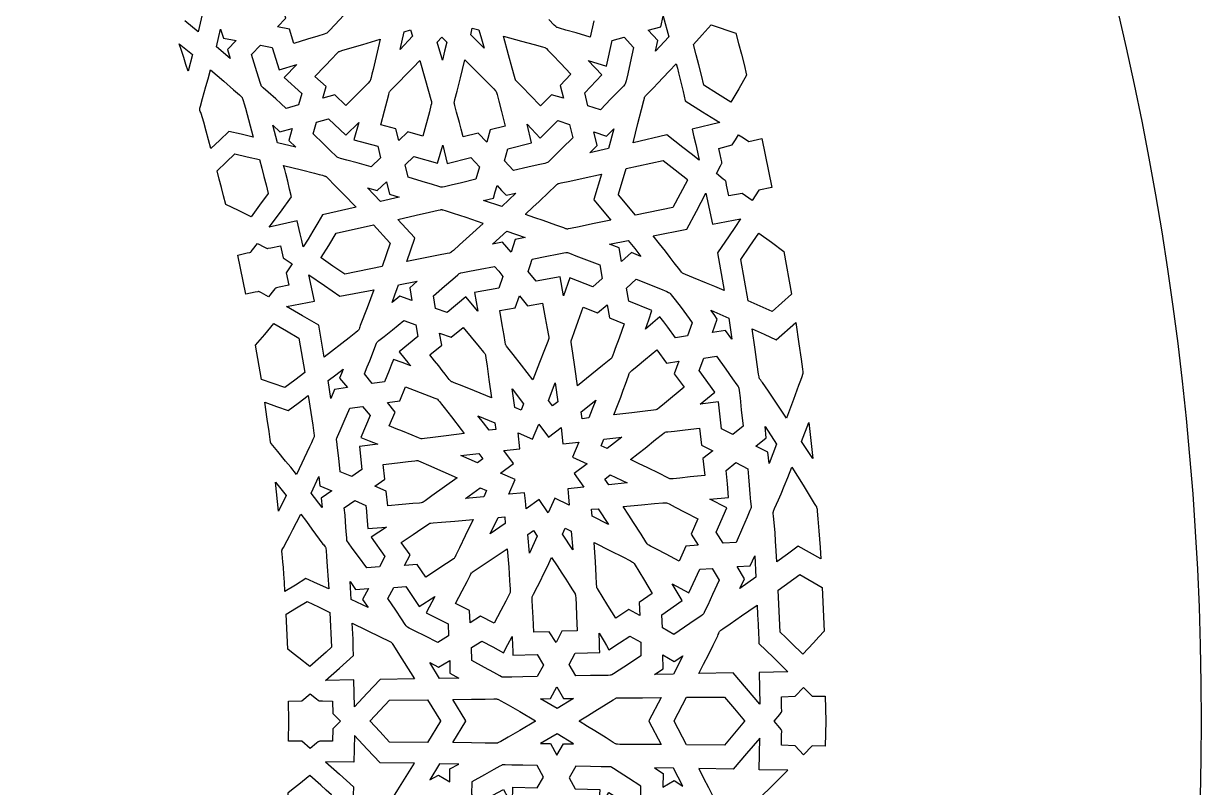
# Model space of a CAD drawing. Extents: x 2600 to 3740, y -1616 to -476.
# Drawn here: x 3520.3 to 3739.8, y -1058.3 to -916 of the extents above; entities that cross this region are included whole.
import ezdxf

# ---------------------------------------------------------------- set-up
doc = ezdxf.new("R2010")
doc.units = 0
doc.layers.add('LAYER_1', color=18, linetype='CONTINUOUS')
doc.layers.add('LAYER_2', color=174, linetype='CONTINUOUS')

msp = doc.modelspace()

# ---------------------------------------------------------------- linework, layer by layer
at = {"layer": 'LAYER_1'}
for points in [[(3569.87, -917.12), (3567.63, -916.68), (3569.18, -915.01), (3568.28, -912.39), (3570.83, -911.52), (3572.69, -910.89), (3573.87, -910.49), (3574.21, -910.38), (3574.37, -910.34), (3574.45, -910.35), (3574.59, -910.36), (3575.02, -910.44), (3576.56, -910.74), (3582.32, -911.91), (3578.35, -916.24), (3577.28, -917.38), (3576.97, -917.7), (3576.87, -917.79), (3576.81, -917.84), (3576.65, -917.91), (3576.32, -918.02), (3575.13, -918.39), (3573.25, -918.97), (3570.68, -919.77)], [(3638.49, -919.22), (3636.7, -917.3), (3639.05, -916.65), (3639.47, -914.66), (3640.52, -918.49), (3638.06, -921.2)], [(3556.27, -920.37), (3557.03, -917.1), (3557.6, -918.75), (3559.96, -919.17), (3558.3, -920.9), (3558.81, -922.57)], [(3591.24, -917.57), (3592.43, -917.21), (3592.8, -918.41), (3590.48, -920.9)], [(3603.65, -918.16), (3603.92, -916.91), (3605.15, -917.22), (3605.66, -918.92), (3605.91, -919.76), (3606.15, -920.61), (3604.91, -919.38)], [(3647.07, -927.55), (3646.61, -925.65), (3646.13, -923.75), (3645.64, -921.85), (3645.13, -919.96), (3646.77, -918.14), (3648.41, -916.31), (3653.02, -917.82), (3653.54, -919.77), (3654.05, -921.73), (3654.55, -923.69), (3655.03, -925.66), (3653.56, -928.18), (3652.07, -930.7), (3649.58, -929.12)], [(3578.32, -929.33), (3576.09, -929.97), (3576.69, -927.78), (3574.6, -925.88), (3576.45, -923.96), (3577.79, -922.55), (3578.64, -921.66), (3578.88, -921.41), (3579.01, -921.3), (3579.08, -921.27), (3579.21, -921.22), (3579.63, -921.08), (3581.13, -920.63), (3583.51, -919.92), (3586.76, -918.94), (3585.99, -922.21), (3585.43, -924.6), (3585.22, -925.47), (3585.06, -926.11), (3584.95, -926.53), (3584.9, -926.66), (3584.87, -926.73), (3584.77, -926.86), (3584.53, -927.12), (3583.65, -928), (3580.35, -931.28)], [(3597.39, -919.52), (3598.24, -918.61), (3599.16, -919.48), (3598.77, -921.17), (3598.37, -922.85), (3598.13, -922.01), (3597.89, -921.18)], [(3609.76, -918.42), (3613.06, -919.31), (3615.47, -919.97), (3617, -920.39), (3617.42, -920.53), (3617.55, -920.57), (3617.62, -920.61), (3617.76, -920.72), (3618.02, -920.98), (3618.92, -921.92), (3620.34, -923.43), (3622.29, -925.47), (3620.27, -927.6), (3620.92, -929.97), (3618.66, -929.29), (3616.63, -931.39), (3614.69, -929.37), (3613.26, -927.9), (3612.35, -926.98), (3612.1, -926.71), (3611.99, -926.58), (3611.96, -926.5), (3611.91, -926.37), (3611.78, -925.92), (3611.35, -924.34), (3610.68, -921.84)], [(3625.46, -931.35), (3624.88, -928.96), (3628.07, -925.6), (3625.54, -922.93), (3628.93, -923.95), (3630, -919.21), (3632.2, -918.6), (3633.96, -920.48), (3633.33, -923.33), (3632.88, -925.41), (3632.58, -926.73), (3632.49, -927.1), (3632.43, -927.27), (3632.32, -927.41), (3632.08, -927.68), (3631.17, -928.62), (3629.74, -930.09), (3627.78, -932.09)], [(3549.31, -919.8), (3551.81, -921.82), (3550.98, -924.92), (3550.58, -923.64), (3550.17, -922.35), (3549.75, -921.07)], [(3562.81, -921.79), (3564.46, -920.09), (3566.67, -920.52), (3567.94, -924.67), (3571.25, -923.66), (3568.87, -926.11), (3572.17, -929.06), (3571.57, -931.2), (3569.26, -931.86), (3568.24, -930.91), (3567.33, -930.09), (3565.9, -928.81), (3564.99, -928.01), (3564.73, -927.78), (3564.62, -927.66), (3564.56, -927.51), (3564.45, -927.19), (3564.1, -926.06), (3563.56, -924.25)], [(3591.9, -936.24), (3590.26, -937.85), (3589.65, -935.64), (3586.86, -934.91), (3587.55, -932.33), (3588.04, -930.44), (3588.35, -929.25), (3588.45, -928.91), (3588.51, -928.76), (3588.55, -928.69), (3588.64, -928.59), (3588.95, -928.27), (3590.06, -927.15), (3591.81, -925.37), (3592.92, -924.24), (3594.18, -922.93), (3595.09, -926.22), (3595.77, -928.63), (3596.19, -930.16), (3596.3, -930.59), (3596.33, -930.72), (3596.34, -930.8), (3596.31, -930.97), (3596.23, -931.31), (3595.92, -932.51), (3594.7, -937.01)], [(3605.01, -936.43), (3602.2, -937.13), (3601.85, -935.71), (3601.54, -934.48), (3601.01, -932.54), (3600.67, -931.32), (3600.58, -930.98), (3600.54, -930.81), (3600.55, -930.73), (3600.58, -930.6), (3600.68, -930.16), (3601.08, -928.61), (3601.71, -926.17), (3602.11, -924.61), (3602.56, -922.82), (3605, -925.28), (3606.8, -927.08), (3607.92, -928.22), (3608.23, -928.55), (3608.32, -928.65), (3608.37, -928.72), (3608.43, -928.88), (3608.54, -929.23), (3608.69, -929.76), (3608.89, -930.47), (3609.39, -932.45), (3610.06, -935.16), (3607.25, -935.86), (3606.61, -938.14)], [(3640.14, -936.8), (3633.88, -938.25), (3634.79, -934.67), (3635.45, -932.04), (3635.86, -930.39), (3635.99, -929.92), (3636.03, -929.78), (3636.07, -929.7), (3636.12, -929.63), (3636.21, -929.53), (3636.52, -929.19), (3637.67, -928), (3638.49, -927.15), (3639.47, -926.12), (3640.61, -924.91), (3641.9, -923.52), (3642.13, -924.38), (3642.35, -925.25), (3642.78, -926.98), (3643.19, -928.72), (3643.6, -930.46), (3646.82, -932.47), (3650.04, -934.5), (3644.86, -935.71), (3645.2, -937.14), (3645.54, -938.58), (3645.87, -940.02), (3646.18, -941.47), (3644.68, -940.28), (3643.17, -939.11)], [(3558.57, -936.17), (3556.91, -937.75), (3555.24, -939.32), (3554.35, -936.06), (3553.89, -934.43), (3553.65, -933.62), (3553.41, -932.81), (3553.33, -932.61), (3553.25, -932.41), (3553.19, -932.21), (3553.17, -932.11), (3553.16, -932), (3553.17, -931.93), (3553.19, -931.8), (3553.29, -931.4), (3553.68, -929.98), (3554.31, -927.74), (3554.7, -926.31), (3555.14, -924.67), (3557.62, -926.8), (3559.44, -928.36), (3560.58, -929.35), (3560.89, -929.64), (3560.98, -929.73), (3561.03, -929.79), (3561.06, -929.86), (3561.11, -929.98), (3561.24, -930.38), (3561.42, -930.99), (3561.65, -931.81), (3563.13, -937.18), (3560.85, -936.67)], [(3574.28, -936.61), (3574.92, -934.38), (3577.12, -933.77), (3580.34, -936.86), (3582.78, -934.47), (3581.88, -937.72), (3586.3, -938.88), (3586.83, -941.06), (3585.09, -942.71), (3582.48, -942), (3580.57, -941.49), (3579.37, -941.17), (3579.03, -941.07), (3578.87, -941.01), (3578.74, -940.91), (3578.49, -940.67), (3577.6, -939.81), (3576.2, -938.46)], [(3609.91, -941.62), (3610.54, -939.36), (3614.98, -938.29), (3614.14, -934.78), (3616.55, -937.41), (3619.83, -934.12), (3622.04, -934.83), (3622.63, -937.3), (3620.67, -939.26), (3619.24, -940.7), (3618.33, -941.6), (3618.07, -941.85), (3617.93, -941.95), (3617.77, -942.01), (3617.43, -942.1), (3616.19, -942.38), (3614.24, -942.82), (3611.57, -943.43)], [(3567.62, -938.23), (3566.74, -934.99), (3568.04, -936.22), (3570.39, -935.57), (3569.74, -937.81), (3571.05, -939.05)], [(3627.18, -938.77), (3626.58, -936.24), (3628.93, -937.02), (3630.27, -935.66), (3629.31, -939.31), (3625.84, -940.12)], [(3659.73, -946.58), (3657.31, -947.07), (3656.09, -948.97), (3654.22, -947.69), (3651.7, -948.11), (3651.3, -946.14), (3651.2, -945.61), (3651.16, -945.46), (3651.14, -945.4), (3651.01, -945.28), (3650.67, -945.01), (3649.42, -944), (3650.17, -942.57), (3650.37, -942.19), (3650.42, -942.08), (3650.44, -942.02), (3650.43, -941.95), (3650.41, -941.8), (3650.3, -941.27), (3650.12, -940.44), (3649.88, -939.3), (3652.35, -938.66), (3652.94, -937.7), (3653.52, -936.74), (3654.48, -937.35), (3655.42, -937.98), (3657.84, -937.44)], [(3591.96, -944.66), (3591.4, -942.35), (3593.06, -940.78), (3597.44, -942.05), (3598.41, -938.71), (3599.22, -942.1), (3603.67, -941.02), (3605.25, -942.72), (3604.58, -945.05), (3601.91, -945.68), (3599.97, -946.14), (3598.74, -946.43), (3598.39, -946.51), (3598.22, -946.53), (3598.05, -946.49), (3597.71, -946.4), (3596.49, -946.03), (3594.58, -945.44)], [(3557.98, -949.72), (3557.59, -948.14), (3557.2, -946.58), (3556.79, -945.01), (3556.37, -943.45), (3558.04, -941.89), (3559.71, -940.33), (3562, -940.86), (3564.28, -941.39), (3564.7, -942.96), (3565.11, -944.53), (3565.51, -946.11), (3565.89, -947.69), (3564.3, -949.87), (3562.7, -952.05), (3560.34, -950.88)], [(3571.29, -952.78), (3566.11, -953.98), (3568.18, -951.17), (3570.23, -948.34), (3569.88, -946.87), (3569.53, -945.4), (3569.17, -943.94), (3568.98, -943.21), (3568.78, -942.48), (3572.09, -943.29), (3574.51, -943.91), (3575.38, -944.13), (3576.03, -944.31), (3576.46, -944.44), (3576.58, -944.48), (3576.66, -944.51), (3576.72, -944.56), (3576.82, -944.65), (3577.13, -944.95), (3578.22, -946.06), (3579.93, -947.82), (3582.27, -950.23), (3576.01, -951.68), (3575.12, -953.18), (3574.23, -954.68), (3573.32, -956.17), (3572.41, -957.65), (3572.14, -956.43), (3571.87, -955.21)], [(3643.97, -945.16), (3644.02, -945.19), (3642.67, -947.75), (3641.31, -950.31), (3634.35, -951.72), (3631.18, -947.92), (3631.19, -947.87), (3631.16, -947.84), (3632.56, -943.06), (3639.49, -941.52), (3641.75, -943.31), (3644, -945.11)], [(3584.4, -946.65), (3586.19, -947.16), (3587.96, -945.52), (3588.52, -947.84), (3590.31, -948.36), (3586.84, -949.17)], [(3626.61, -948.85), (3626.59, -948.9), (3629.76, -952.65), (3626.34, -953.36), (3623.83, -953.88), (3622.25, -954.21), (3621.8, -954.29), (3621.66, -954.31), (3621.58, -954.31), (3621.5, -954.3), (3621.37, -954.26), (3620.95, -954.12), (3619.46, -953.58), (3617.1, -952.73), (3615.59, -952.2), (3613.86, -951.6), (3613.92, -951.55), (3613.84, -951.52), (3615.19, -950.27), (3616.36, -949.16), (3618.18, -947.43), (3619.34, -946.33), (3619.67, -946.03), (3619.77, -945.94), (3619.84, -945.89), (3619.91, -945.86), (3620.05, -945.82), (3620.49, -945.71), (3622.07, -945.37), (3624.57, -944.83), (3627.98, -944.08), (3626.58, -948.81)], [(3606.01, -948.97), (3607.85, -948.56), (3608.2, -947.38), (3608.54, -946.19), (3609.38, -947.11), (3610.22, -948.03), (3612.05, -947.62), (3609.4, -950.09)], [(3637.59, -955.57), (3643.9, -954.35), (3645.68, -951), (3647.46, -947.64), (3648.66, -953.43), (3653.87, -952.42), (3652.83, -954.01), (3651.77, -955.59), (3649.62, -958.73), (3650.85, -965.78), (3649.1, -965.04), (3647.57, -964.4), (3645.16, -963.41), (3643.64, -962.78), (3643.22, -962.6), (3643.09, -962.54), (3643.02, -962.5), (3642.96, -962.44), (3642.87, -962.32), (3642.57, -961.94), (3641.55, -960.58), (3640.8, -959.6), (3639.9, -958.44), (3638.83, -957.09)], [(3605.85, -953.26), (3605.92, -953.29), (3603.41, -955.58), (3601.57, -957.25), (3600.4, -958.3), (3600.06, -958.59), (3599.95, -958.67), (3599.89, -958.71), (3599.81, -958.74), (3599.68, -958.78), (3599.23, -958.88), (3597.65, -959.2), (3595.14, -959.69), (3591.71, -960.37), (3593.19, -955.99), (3593.16, -955.96), (3593.17, -955.91), (3590.08, -952.51), (3593.49, -951.74), (3595.98, -951.17), (3597.56, -950.81), (3598.01, -950.72), (3598.14, -950.7), (3598.23, -950.7), (3598.3, -950.71), (3598.43, -950.74), (3598.86, -950.87), (3600.35, -951.35), (3602.7, -952.13), (3605.91, -953.21)], [(3588.57, -956.93), (3588.6, -956.97), (3587.12, -961.3), (3580.16, -962.71), (3577.96, -961.2), (3575.76, -959.7), (3575.79, -959.65), (3575.75, -959.62), (3577.17, -957.35), (3578.58, -955.06), (3585.5, -953.52), (3588.59, -956.89)], [(3609.54, -956.75), (3607.7, -957.13), (3610.36, -954.72), (3613.76, -955.9), (3611.92, -956.27), (3611.17, -958.63)], [(3631.28, -957.81), (3629.48, -957.13), (3632.99, -956.45), (3633.58, -957.18), (3634.18, -957.92), (3635.35, -959.4), (3633.57, -958.7), (3631.73, -960.37)], [(3655.3, -967.7), (3653.96, -959.99), (3655.63, -957.53), (3657.29, -955.07), (3659.64, -956.77), (3661.99, -958.48), (3663.38, -966.45), (3661.6, -968.08), (3659.8, -969.7), (3657.55, -968.69)], [(3570.35, -960.81), (3569.27, -962.5), (3569.73, -964.75), (3567.93, -965.16), (3567.44, -965.27), (3567.31, -965.31), (3567.25, -965.33), (3567.14, -965.46), (3566.89, -965.77), (3565.97, -966.94), (3564.66, -966.22), (3564.31, -966.03), (3564.16, -965.96), (3564.1, -965.96), (3563.96, -965.99), (3563.49, -966.08), (3561.74, -966.45), (3560.22, -959.15), (3561.98, -958.77), (3562.45, -958.66), (3562.58, -958.63), (3562.64, -958.61), (3562.75, -958.48), (3562.99, -958.17), (3563.88, -956.98), (3565.21, -957.67), (3565.56, -957.86), (3565.71, -957.92), (3565.78, -957.92), (3565.92, -957.9), (3566.4, -957.8), (3568.22, -957.44), (3568.69, -959.7)], [(3620.3, -963.22), (3615.8, -964.05), (3614.33, -962.24), (3614.72, -961.08), (3615.1, -959.91), (3617.79, -959.38), (3619.75, -958.99), (3620.99, -958.75), (3621.34, -958.69), (3621.51, -958.67), (3621.68, -958.71), (3622.02, -958.83), (3623.22, -959.28), (3627.7, -961.01), (3628.13, -963.52), (3626.39, -965.06), (3622.08, -963.39), (3620.92, -966.78)], [(3575.31, -972.24), (3572.31, -970.48), (3570.8, -969.62), (3569.28, -968.76), (3574.5, -967.75), (3573.49, -962.86), (3576.38, -964.84), (3579.26, -966.83), (3585.57, -965.62), (3584.96, -967.3), (3584.33, -968.97), (3583.04, -972.3), (3582.97, -972.51), (3582.91, -972.73), (3582.83, -972.94), (3582.78, -973.04), (3582.72, -973.13), (3582.67, -973.19), (3582.57, -973.28), (3582.23, -973.57), (3581, -974.55), (3576.35, -978.19)], [(3602.73, -966.92), (3599.23, -969.87), (3597.09, -969.1), (3596.68, -966.76), (3598.76, -964.98), (3600.27, -963.67), (3601.23, -962.84), (3601.5, -962.61), (3601.64, -962.51), (3601.81, -962.46), (3602.15, -962.39), (3603.4, -962.15), (3605.36, -961.78), (3608.05, -961.27), (3608.84, -962.19), (3609.63, -963.13), (3608.85, -965.32), (3604.35, -966.15), (3604.95, -969.58)], [(3590.41, -966.82), (3588.97, -968.02), (3589.58, -966.38), (3589.88, -965.55), (3590.17, -964.73), (3593.68, -964.05), (3592.27, -965.26), (3592.68, -967.61)], [(3638.88, -970.64), (3637.56, -971.8), (3636.22, -972.96), (3636.53, -972.1), (3636.82, -971.23), (3637.4, -969.5), (3633.07, -967.72), (3632.65, -965.31), (3634.47, -963.68), (3638.97, -965.48), (3640.16, -965.97), (3640.5, -966.12), (3640.65, -966.2), (3640.76, -966.31), (3640.97, -966.56), (3641.69, -967.48), (3642.81, -968.95), (3644.32, -970.96), (3644.9, -971.77), (3644.04, -974.2), (3641.78, -974.55), (3640.35, -972.58), (3639.62, -971.61)], [(3609.05, -969.48), (3611.9, -968.99), (3612.69, -966.76), (3614.18, -968.59), (3617.03, -968.09), (3617.52, -970.84), (3617.88, -972.85), (3618.11, -974.12), (3618.16, -974.48), (3618.18, -974.65), (3618.16, -974.73), (3618.12, -974.86), (3617.97, -975.29), (3617.39, -976.79), (3616.47, -979.17), (3615.2, -982.41), (3613.1, -979.69), (3611.54, -977.71), (3610.56, -976.46), (3610.3, -976.1), (3610.22, -975.99), (3610.18, -975.92), (3610.13, -975.76), (3610.06, -975.41), (3609.85, -974.16), (3609.52, -972.18)], [(3624.55, -968.87), (3627.28, -969.95), (3629.04, -968.41), (3629.47, -970.84), (3632.2, -971.95), (3631.28, -974.63), (3630.57, -976.58), (3630.31, -977.28), (3630.11, -977.8), (3629.97, -978.14), (3629.89, -978.3), (3629.83, -978.36), (3629.73, -978.46), (3629.4, -978.75), (3628.17, -979.76), (3626.22, -981.35), (3623.54, -983.51), (3623.04, -980), (3622.65, -977.44), (3622.42, -975.82), (3622.36, -975.36), (3622.35, -975.22), (3622.35, -975.14), (3622.4, -974.97), (3622.51, -974.62), (3622.95, -973.41), (3623.63, -971.49)], [(3651.08, -973.2), (3648.68, -973.56), (3649.55, -971.07), (3648.96, -970.26), (3648.35, -969.44), (3650.03, -970.18), (3651.71, -970.92), (3652.27, -974.85)], [(3564.66, -982.35), (3563.55, -975.97), (3565.25, -973.94), (3566.95, -971.91), (3569.28, -973.25), (3571.61, -974.61), (3572.72, -981.01), (3570.86, -982.43), (3568.99, -983.83), (3566.83, -983.08)], [(3583.82, -981.3), (3584.36, -980), (3584.82, -978.86), (3585.52, -977.05), (3585.94, -975.9), (3586.07, -975.58), (3586.14, -975.43), (3586.26, -975.31), (3586.53, -975.09), (3587.51, -974.3), (3589.06, -973.06), (3591.17, -971.35), (3593.41, -972.15), (3593.8, -974.35), (3590.28, -977.2), (3591.38, -978.5), (3591.92, -979.15), (3592.46, -979.8), (3590.85, -979.2), (3589.24, -978.61), (3588.83, -979.65), (3588.41, -980.69), (3587.55, -982.75), (3585.29, -983.09)], [(3656.08, -972.9), (3658.32, -973.92), (3660.55, -974.95), (3664.18, -971.73), (3664.75, -975.68), (3665.18, -978.56), (3665.44, -980.39), (3665.5, -980.9), (3665.52, -981.06), (3665.52, -981.15), (3665.5, -981.24), (3665.46, -981.38), (3665.31, -981.85), (3665.06, -982.55), (3664.72, -983.48), (3663.76, -986.05), (3662.44, -989.55), (3661.34, -987.88), (3660.23, -986.2), (3659.11, -984.54), (3658.54, -983.71), (3657.97, -982.89), (3657.82, -982.69), (3657.65, -982.49), (3657.51, -982.28), (3657.44, -982.18), (3657.39, -982.06), (3657.37, -981.98), (3657.34, -981.82), (3657.25, -981.33), (3657, -979.55), (3656.62, -976.74)], [(3596, -977.75), (3598.22, -975.94), (3597.83, -973.68), (3600.01, -974.48), (3602.23, -972.65), (3605.23, -976.25), (3606.02, -977.22), (3606.24, -977.5), (3606.33, -977.64), (3606.36, -977.72), (3606.38, -977.85), (3606.46, -978.29), (3606.67, -979.86), (3607.01, -982.34), (3607.48, -985.72), (3604.34, -984.45), (3602.03, -983.54), (3600.57, -982.97), (3600.16, -982.8), (3600.04, -982.74), (3599.97, -982.7), (3599.86, -982.58), (3599.64, -982.31), (3598.89, -981.33), (3598.34, -980.64), (3597.68, -979.81), (3596.9, -978.84)], [(3638.29, -976.8), (3640.1, -979.28), (3642.4, -978.95), (3641.56, -981.27), (3643.37, -983.78), (3639.72, -986.82), (3638.74, -987.62), (3638.45, -987.84), (3638.31, -987.93), (3638.23, -987.95), (3638.1, -987.98), (3637.66, -988.04), (3636.1, -988.23), (3633.64, -988.52), (3630.27, -988.92), (3630.97, -987.17), (3631.57, -985.63), (3632.06, -984.3), (3632.47, -983.19), (3633.02, -981.65), (3633.18, -981.21), (3633.23, -981.08), (3633.27, -981.01), (3633.39, -980.89), (3633.66, -980.66), (3634.64, -979.84), (3636.19, -978.57)], [(3650.34, -991.52), (3649.79, -986.51), (3646.36, -986.93), (3647.73, -985.81), (3649.1, -984.67), (3646.22, -980.66), (3647.05, -978.35), (3649.42, -978.02), (3651.16, -980.43), (3652.43, -982.19), (3653.23, -983.31), (3653.44, -983.63), (3653.54, -983.79), (3653.58, -983.97), (3653.64, -984.37), (3653.8, -985.76), (3654.04, -987.98), (3654.37, -991), (3652.45, -992.56)], [(3577.08, -982.54), (3578.48, -981.47), (3579.87, -980.39), (3579.53, -981.23), (3579.18, -982.06), (3580.66, -983.84), (3578.26, -984.21), (3577.55, -985.86)], [(3618.11, -986.22), (3619.37, -982.97), (3619.86, -986.47), (3618.88, -987.25)], [(3588.44, -990.99), (3589.53, -988.4), (3588.11, -986.65), (3590.41, -986.32), (3591.49, -983.71), (3595.82, -985.37), (3596.97, -985.82), (3597.29, -985.95), (3597.44, -986.03), (3597.58, -986.17), (3597.83, -986.46), (3598.21, -986.92), (3598.7, -987.54), (3600.05, -989.28), (3601.87, -991.66), (3602.4, -992.38), (3599.04, -992.8), (3596.58, -993.12), (3595.02, -993.32), (3594.58, -993.36), (3594.45, -993.37), (3594.37, -993.37), (3594.21, -993.32), (3593.88, -993.2), (3592.74, -992.72), (3590.92, -991.98), (3589.77, -991.51)], [(3611.84, -987.53), (3611.35, -984.09), (3613.46, -986.84), (3613, -988.02)], [(3565.29, -986.58), (3567.45, -987.34), (3569.6, -988.11), (3571.49, -986.72), (3573.37, -985.32), (3573.84, -988.51), (3574.19, -990.84), (3574.4, -992.31), (3574.45, -992.73), (3574.46, -992.85), (3574.46, -992.93), (3574.44, -993), (3574.39, -993.12), (3574.23, -993.52), (3573.96, -994.11), (3573.59, -994.89), (3571.15, -1000.01), (3570.09, -998.68), (3569.15, -997.53), (3567.67, -995.74), (3566.74, -994.6), (3566.48, -994.28), (3566.41, -994.18), (3566.37, -994.11), (3566.35, -994.04), (3566.32, -993.92), (3566.25, -993.51), (3566.05, -992.05), (3565.73, -989.74)], [(3579.32, -999.51), (3579.03, -996.96), (3578.8, -995.09), (3578.66, -993.91), (3578.63, -993.58), (3578.62, -993.41), (3578.67, -993.26), (3578.8, -992.94), (3579.29, -991.84), (3580.06, -990.09), (3581.1, -987.69), (3583.48, -987.36), (3584.88, -989.07), (3583.14, -993.11), (3584.73, -993.73), (3586.31, -994.37), (3582.88, -994.79), (3583.36, -999.11), (3581.51, -1000.4)], [(3624.23, -988.36), (3626.91, -986.21), (3626.28, -987.86), (3625.95, -988.68), (3625.62, -989.5), (3624.38, -989.65)], [(3604.98, -989.08), (3608.15, -990.4), (3608.29, -991.65), (3607.05, -991.8), (3606.02, -990.43)], [(3616.37, -1004.7), (3613.93, -1006.44), (3613.81, -1004.94), (3613.67, -1003.44), (3610.72, -1003.72), (3611.91, -1000.99), (3609.2, -999.77), (3611.58, -998), (3609.83, -995.59), (3612.77, -995.25), (3612.44, -992.25), (3615.15, -993.45), (3616.34, -990.66), (3618.1, -993.1), (3620.48, -991.28), (3620.81, -994.33), (3623.76, -993.99), (3622.58, -996.81), (3625.3, -998.07), (3622.92, -999.87), (3624.69, -1002.38), (3621.74, -1002.67), (3621.87, -1004.19), (3621.99, -1005.72), (3619.32, -1004.43), (3618.05, -1007.19)], [(3633.37, -997.23), (3634.83, -996.1), (3636.1, -995.1), (3638.07, -993.53), (3639.33, -992.54), (3639.68, -992.27), (3639.8, -992.19), (3639.87, -992.15), (3640.03, -992.11), (3640.38, -992.07), (3641.62, -991.93), (3643.58, -991.72), (3646.25, -991.42), (3646.6, -994.56), (3648.73, -995.61), (3646.88, -997.08), (3647.22, -1000.23), (3644.54, -1000.49), (3642.58, -1000.69), (3641.34, -1000.81), (3641, -1000.84), (3640.83, -1000.84), (3640.75, -1000.81), (3640.62, -1000.76), (3640.21, -1000.57), (3638.77, -999.86), (3636.5, -998.74), (3635.04, -998.03)], [(3658.99, -995.9), (3656.75, -994.77), (3658.69, -993.19), (3658.46, -991.1), (3660.62, -994.36), (3659.22, -998)], [(3665.27, -993.87), (3666.6, -990.34), (3667.34, -997.05)], [(3627.92, -994.66), (3628.41, -993.46), (3631.8, -993.07), (3629.06, -995.2)], [(3601.78, -996.51), (3605.17, -996.12), (3605.91, -997.12), (3604.91, -997.86)], [(3587.89, -1003.12), (3585.77, -1002.23), (3587.64, -1000.92), (3587.34, -998.16), (3590.01, -997.85), (3591.97, -997.61), (3593.2, -997.47), (3593.55, -997.43), (3593.72, -997.43), (3593.8, -997.45), (3593.92, -997.49), (3594.33, -997.66), (3595.77, -998.27), (3601.13, -1000.62), (3596.4, -1004.02), (3595.13, -1004.92), (3594.77, -1005.16), (3594.66, -1005.23), (3594.59, -1005.27), (3594.42, -1005.3), (3594.07, -1005.34), (3592.83, -1005.46), (3590.87, -1005.63), (3588.19, -1005.88)], [(3649.38, -1010.76), (3651.32, -1006.24), (3648.19, -1004.6), (3651.63, -1004.3), (3651.44, -1001.78), (3651.33, -1000.53), (3651.2, -999.27), (3653.03, -997.82), (3655.25, -998.95), (3655.4, -1000.49), (3655.53, -1002.04), (3655.65, -1003.6), (3655.77, -1005.15), (3655.8, -1005.41), (3655.84, -1005.67), (3655.86, -1005.8), (3655.86, -1005.93), (3655.86, -1006.05), (3655.85, -1006.18), (3655.79, -1006.36), (3655.65, -1006.72), (3655.11, -1007.98), (3654.26, -1009.96), (3653.09, -1012.68), (3650.69, -1012.84)], [(3573.89, -1003.48), (3575.34, -1000.43), (3575.54, -1002.17), (3577.75, -1003.07), (3575.78, -1004.42), (3575.98, -1006.15)], [(3628.6, -1000.87), (3629.61, -1000.11), (3632.75, -1001.61), (3629.35, -1001.94)], [(3663.45, -998.68), (3664.51, -1000.35), (3665.55, -1002.04), (3667.61, -1005.42), (3667.75, -1005.62), (3667.89, -1005.83), (3668.03, -1006.04), (3668.08, -1006.15), (3668.12, -1006.27), (3668.16, -1006.46), (3668.2, -1006.86), (3668.31, -1008.29), (3668.47, -1010.55), (3668.71, -1013.65), (3668.78, -1014.7), (3668.83, -1015.76), (3666.73, -1014.55), (3664.62, -1013.36), (3662.65, -1014.84), (3660.68, -1016.3), (3660.56, -1014.23), (3660.44, -1012.43), (3660.32, -1010.89), (3660.21, -1009.6), (3660.04, -1007.81), (3659.99, -1007.31), (3659.98, -1007.16), (3659.99, -1007.07), (3660.01, -1006.98), (3660.06, -1006.84), (3660.25, -1006.38), (3660.95, -1004.77), (3661.44, -1003.61), (3662.03, -1002.21), (3662.7, -1000.57)], [(3567.23, -1001.47), (3569.23, -1003.97), (3567.83, -1006.83)], [(3605.42, -1002.52), (3606.56, -1003.03), (3606.06, -1004.17), (3602.66, -1004.49)], [(3580.06, -1006.22), (3582.01, -1004.9), (3584.1, -1005.78), (3584.21, -1006.86), (3584.3, -1007.94), (3584.47, -1010.1), (3587.91, -1009.81), (3585.06, -1011.7), (3587.63, -1015.29), (3586.64, -1017.25), (3584.25, -1017.42), (3582.71, -1015.29), (3581.57, -1013.74), (3580.85, -1012.76), (3580.66, -1012.48), (3580.58, -1012.34), (3580.55, -1012.18), (3580.53, -1011.85), (3580.45, -1010.66), (3580.39, -1009.81), (3580.31, -1008.78), (3580.21, -1007.59)], [(3626.23, -1007.8), (3626.12, -1006.5), (3627.37, -1006.4), (3629.31, -1009.35)], [(3632.04, -1005.99), (3635.42, -1005.69), (3637.89, -1005.46), (3639.45, -1005.32), (3639.89, -1005.29), (3640.03, -1005.29), (3640.1, -1005.3), (3640.27, -1005.36), (3640.59, -1005.51), (3641.72, -1006.1), (3643.49, -1007.03), (3645.92, -1008.31), (3644.7, -1011.13), (3646.02, -1013.22), (3643.71, -1013.38), (3642.48, -1016.18), (3640.04, -1014.89), (3638.25, -1013.96), (3637.12, -1013.37), (3636.8, -1013.2), (3636.66, -1013.11), (3636.6, -1013.05), (3636.52, -1012.93), (3636.26, -1012.55), (3635.37, -1011.16), (3633.97, -1008.97), (3633.07, -1007.58)], [(3572.92, -1019.4), (3570.98, -1020.61), (3569.02, -1021.8), (3568.93, -1020.1), (3568.83, -1018.61), (3568.73, -1017.34), (3568.63, -1016.29), (3568.49, -1014.82), (3568.45, -1014.4), (3568.45, -1014.28), (3568.45, -1014.2), (3568.48, -1014.13), (3568.53, -1014.02), (3568.72, -1013.65), (3569.42, -1012.35), (3569.92, -1011.41), (3570.52, -1010.29), (3571.2, -1008.96), (3571.97, -1007.44), (3573.01, -1008.81), (3574.05, -1010.2), (3576.1, -1012.98), (3576.24, -1013.15), (3576.38, -1013.32), (3576.51, -1013.49), (3576.57, -1013.58), (3576.61, -1013.68), (3576.64, -1013.84), (3576.67, -1014.16), (3576.77, -1015.31), (3576.9, -1017.14), (3577.08, -1019.64), (3577.14, -1020.49), (3577.18, -1021.34), (3575.06, -1020.37)], [(3593.63, -1016.82), (3591.32, -1016.98), (3592.32, -1014.97), (3590.69, -1012.67), (3592.92, -1011.18), (3594.53, -1010.08), (3595.56, -1009.38), (3595.85, -1009.19), (3596, -1009.11), (3596.07, -1009.09), (3596.21, -1009.07), (3596.65, -1009.02), (3598.21, -1008.89), (3600.68, -1008.69), (3604.06, -1008.41), (3602.62, -1011.45), (3601.56, -1013.67), (3600.88, -1015.08), (3600.68, -1015.47), (3600.62, -1015.58), (3600.57, -1015.65), (3600.44, -1015.75), (3600.16, -1015.95), (3599.13, -1016.63), (3595.26, -1019.15)], [(3608.73, -1008.01), (3609.97, -1007.9), (3610.07, -1009.15), (3607.26, -1011.1)], [(3614.3, -1011.19), (3615.33, -1010.47), (3616.04, -1011.52), (3614.57, -1014.65)], [(3620.71, -1011.16), (3621.25, -1010), (3622.37, -1010.56), (3622.65, -1014.08)], [(3626.61, -1012.68), (3629.69, -1014.24), (3631.95, -1015.39), (3633.37, -1016.12), (3633.76, -1016.34), (3633.88, -1016.41), (3633.94, -1016.46), (3634.05, -1016.6), (3634.25, -1016.9), (3634.93, -1018.02), (3635.99, -1019.78), (3637.44, -1022.19), (3635.01, -1023.85), (3635.13, -1026.31), (3633.07, -1025.17), (3630.64, -1026.8), (3629.18, -1024.43), (3628.1, -1022.69), (3627.42, -1021.6), (3627.23, -1021.28), (3627.15, -1021.13), (3627.14, -1021.05), (3627.12, -1020.91), (3627.09, -1020.44), (3627.01, -1018.81), (3626.95, -1017.63), (3626.86, -1016.22), (3626.75, -1014.57)], [(3605.45, -1026.41), (3603.5, -1027.64), (3603.39, -1025.35), (3600.82, -1024.05), (3602.06, -1021.67), (3602.95, -1019.93), (3603.51, -1018.82), (3603.67, -1018.52), (3603.76, -1018.37), (3603.82, -1018.32), (3603.93, -1018.24), (3604.29, -1017.99), (3605.59, -1017.12), (3607.65, -1015.76), (3608.95, -1014.88), (3610.44, -1013.86), (3610.7, -1017.27), (3610.88, -1019.77), (3610.93, -1020.67), (3610.96, -1021.34), (3610.97, -1021.79), (3610.97, -1021.93), (3610.96, -1022), (3610.9, -1022.16), (3610.75, -1022.48), (3610.18, -1023.59), (3609.26, -1025.34), (3608.02, -1027.74)], [(3618.26, -1029.31), (3615.38, -1029.42), (3615.24, -1026.68), (3615.13, -1024.68), (3615.07, -1023.42), (3615.06, -1023.06), (3615.07, -1022.89), (3615.09, -1022.81), (3615.15, -1022.69), (3615.35, -1022.29), (3616.08, -1020.86), (3616.6, -1019.84), (3617.21, -1018.61), (3617.91, -1017.16), (3618.7, -1015.5), (3619.73, -1017.04), (3620.61, -1018.39), (3621.37, -1019.55), (3621.99, -1020.52), (3622.48, -1021.3), (3622.83, -1021.88), (3623.06, -1022.27), (3623.12, -1022.4), (3623.16, -1022.47), (3623.18, -1022.64), (3623.2, -1023.01), (3623.26, -1024.3), (3623.35, -1026.33), (3623.47, -1029.12), (3620.58, -1029.23), (3619.52, -1031.32)], [(3654.61, -1019.44), (3653.29, -1017.19), (3655.71, -1017.04), (3656.56, -1015.18), (3656.75, -1019.15), (3653.75, -1021.29)], [(3639.33, -1028.59), (3639.21, -1026.15), (3643.05, -1023.51), (3641.17, -1020.37), (3644.25, -1022.08), (3646.33, -1017.66), (3648.61, -1017.53), (3649.92, -1019.73), (3648.68, -1022.39), (3647.79, -1024.34), (3647.21, -1025.56), (3647.04, -1025.9), (3646.95, -1026.06), (3646.81, -1026.17), (3646.52, -1026.39), (3645.46, -1027.11), (3641.46, -1029.81)], [(3581.34, -1023.3), (3581.17, -1019.95), (3582.19, -1021.42), (3584.61, -1021.27), (3583.49, -1023.33), (3584.5, -1024.82)], [(3661.29, -1029.37), (3660.92, -1021.55), (3664.92, -1018.65), (3669.09, -1021.09), (3669.47, -1029.18), (3668.49, -1030.27), (3667.51, -1031.35), (3665.52, -1033.49), (3663.42, -1031.42), (3662.36, -1030.39)], [(3588.19, -1023.1), (3589.29, -1021.05), (3591.57, -1020.91), (3594.04, -1024.61), (3596.95, -1022.77), (3595.36, -1025.77), (3599.42, -1027.83), (3599.52, -1030.07), (3597.5, -1031.31), (3595.07, -1030.08), (3593.29, -1029.19), (3592.16, -1028.62), (3591.85, -1028.46), (3591.7, -1028.36), (3591.6, -1028.24), (3591.4, -1027.95), (3590.73, -1026.93), (3589.66, -1025.31)], [(3569.53, -1032.53), (3569.22, -1026.06), (3571.19, -1024.89), (3573.16, -1023.71), (3575.28, -1024.7), (3577.39, -1025.7), (3577.69, -1032.19), (3576.69, -1033.1), (3575.68, -1034.01), (3573.65, -1035.8), (3571.6, -1034.16), (3570.57, -1033.34)], [(3652.54, -1036.98), (3646.11, -1037.1), (3647.01, -1035.35), (3647.91, -1033.6), (3648.79, -1031.84), (3649.22, -1030.96), (3649.65, -1030.08), (3649.74, -1029.85), (3649.83, -1029.62), (3649.88, -1029.5), (3649.93, -1029.39), (3649.99, -1029.29), (3650.07, -1029.19), (3650.13, -1029.13), (3650.24, -1029.05), (3650.61, -1028.78), (3651.96, -1027.85), (3654.09, -1026.38), (3655.45, -1025.44), (3656.99, -1024.35), (3657.08, -1026.14), (3657.17, -1027.93), (3657.25, -1029.71), (3657.28, -1030.6), (3657.3, -1031.5), (3660.01, -1034.14), (3662.7, -1036.79), (3657.39, -1036.89), (3657.48, -1042.8), (3655.02, -1039.89)], [(3581.88, -1038.29), (3576.57, -1038.39), (3579.19, -1036.07), (3581.81, -1033.74), (3581.76, -1032.23), (3581.7, -1030.72), (3581.54, -1027.7), (3586.88, -1030.3), (3588.3, -1031), (3588.69, -1031.21), (3588.81, -1031.28), (3588.87, -1031.33), (3588.92, -1031.38), (3589, -1031.49), (3589.25, -1031.85), (3590.08, -1033.16), (3593.15, -1038.09), (3586.73, -1038.2), (3584.35, -1040.75), (3581.96, -1043.29)], [(3603.81, -1034.65), (3603.77, -1032.28), (3605.7, -1031.08), (3607.72, -1032.15), (3609.73, -1033.24), (3610.55, -1031.71), (3611.35, -1030.17), (3611.42, -1031.91), (3611.45, -1032.78), (3611.46, -1033.66), (3616.03, -1033.53), (3617.21, -1035.52), (3616.04, -1037.66), (3613.31, -1037.72), (3611.31, -1037.77), (3610.04, -1037.8), (3609.69, -1037.79), (3609.52, -1037.78), (3609.36, -1037.71), (3609.04, -1037.55), (3607.94, -1036.93), (3606.2, -1035.96)], [(3621.99, -1035.41), (3623.1, -1033.33), (3627.67, -1033.2), (3627.65, -1032.3), (3627.63, -1031.4), (3627.55, -1029.6), (3628.48, -1031.13), (3628.94, -1031.9), (3629.39, -1032.67), (3631.34, -1031.41), (3633.27, -1030.14), (3635.31, -1031.28), (3635.35, -1033.83), (3633.01, -1035.34), (3631.3, -1036.45), (3630.22, -1037.14), (3629.91, -1037.33), (3629.75, -1037.41), (3629.58, -1037.43), (3629.22, -1037.44), (3627.96, -1037.46), (3625.96, -1037.48), (3623.22, -1037.53)], [(3596, -1035.03), (3597.64, -1035.9), (3599.73, -1034.66), (3599.76, -1037.04), (3601.4, -1037.93), (3597.84, -1038)], [(3639.47, -1036.22), (3639.43, -1033.62), (3641.55, -1034.87), (3643.16, -1033.82), (3641.43, -1037.19), (3637.86, -1037.25)], [(3616.61, -1041.79), (3618.48, -1041.77), (3619.66, -1039.6), (3620.91, -1041.75), (3622.79, -1041.73), (3619.73, -1043.59)], [(3660.19, -1045.95), (3661.19, -1044.71), (3661.46, -1044.38), (3661.53, -1044.28), (3661.56, -1044.23), (3661.57, -1044.16), (3661.57, -1044.01), (3661.56, -1043.47), (3661.54, -1042.62), (3661.52, -1041.46), (3664.07, -1041.34), (3665.62, -1039.7), (3667.22, -1041.31), (3669.69, -1041.29), (3669.77, -1045.95), (3669.69, -1050.62), (3667.22, -1050.59), (3665.62, -1052.21), (3664.07, -1050.57), (3661.52, -1050.45), (3661.56, -1048.44), (3661.57, -1047.9), (3661.57, -1047.75), (3661.56, -1047.68), (3661.46, -1047.53), (3661.19, -1047.2)], [(3569.77, -1045.95), (3569.71, -1042.22), (3572.18, -1042.2), (3573.73, -1040.86), (3574.89, -1041.82), (3575.19, -1042.07), (3575.33, -1042.17), (3575.39, -1042.18), (3575.53, -1042.19), (3576.03, -1042.19), (3577.88, -1042.22), (3577.92, -1044.52), (3579.34, -1045.95), (3577.92, -1047.39), (3577.88, -1049.69), (3576.03, -1049.71), (3575.53, -1049.72), (3575.39, -1049.73), (3575.33, -1049.74), (3575.19, -1049.84), (3574.89, -1050.09), (3573.73, -1051.05), (3572.18, -1049.71), (3569.71, -1049.69)], [(3584.91, -1045.95), (3584.87, -1045.91), (3586.69, -1043.98), (3588.5, -1042.05), (3595.6, -1041.98), (3598, -1045.91), (3597.98, -1045.95), (3598, -1046), (3595.6, -1049.93), (3588.5, -1049.86), (3586.69, -1047.92), (3584.87, -1045.99)], [(3602.66, -1045.95), (3602.69, -1045.91), (3600.29, -1041.94), (3603.78, -1041.9), (3606.34, -1041.85), (3607.96, -1041.84), (3608.41, -1041.84), (3608.55, -1041.85), (3608.63, -1041.86), (3608.7, -1041.89), (3608.83, -1041.95), (3609.22, -1042.16), (3610.59, -1042.94), (3612.75, -1044.19), (3615.71, -1045.91), (3615.64, -1045.95), (3615.71, -1046), (3612.75, -1047.71), (3610.59, -1048.97), (3609.22, -1049.75), (3608.83, -1049.96), (3608.7, -1050.02), (3608.63, -1050.05), (3608.55, -1050.06), (3608.41, -1050.07), (3607.96, -1050.07), (3606.34, -1050.05), (3603.78, -1050.01), (3600.29, -1049.97), (3602.69, -1046)], [(3623.89, -1045.95), (3623.82, -1045.91), (3625.38, -1044.96), (3626.73, -1044.13), (3628.85, -1042.81), (3630.19, -1041.98), (3630.58, -1041.75), (3630.69, -1041.68), (3630.77, -1041.65), (3630.85, -1041.64), (3630.99, -1041.63), (3631.44, -1041.62), (3633.06, -1041.6), (3635.62, -1041.6), (3639.11, -1041.58), (3636.84, -1045.91), (3636.87, -1045.95), (3636.84, -1046), (3639.11, -1050.33), (3635.62, -1050.31), (3633.06, -1050.3), (3631.44, -1050.29), (3630.99, -1050.28), (3630.85, -1050.27), (3630.77, -1050.25), (3630.69, -1050.22), (3630.58, -1050.16), (3630.19, -1049.93), (3628.85, -1049.1), (3626.73, -1047.78), (3625.38, -1046.94), (3623.82, -1046)], [(3641.55, -1045.95), (3641.53, -1045.91), (3643.8, -1041.53), (3650.89, -1041.47), (3652.78, -1043.68), (3654.66, -1045.91), (3654.62, -1045.95), (3654.66, -1046), (3652.78, -1048.22), (3650.89, -1050.44), (3643.8, -1050.38), (3641.53, -1046)], [(3581.88, -1053.61), (3576.57, -1053.52), (3579.19, -1055.84), (3581.81, -1058.17), (3581.76, -1059.68), (3581.7, -1061.19), (3581.54, -1064.21), (3586.88, -1061.61), (3588.3, -1060.91), (3588.69, -1060.7), (3588.81, -1060.63), (3588.87, -1060.58), (3588.92, -1060.52), (3589, -1060.42), (3589.25, -1060.06), (3590.08, -1058.75), (3593.15, -1053.82), (3586.73, -1053.7), (3584.35, -1051.16), (3581.96, -1048.62)], [(3616.61, -1050.12), (3618.48, -1050.14), (3619.66, -1052.31), (3620.91, -1050.16), (3622.79, -1050.18), (3619.73, -1048.32)], [(3596, -1056.88), (3597.64, -1056.01), (3599.73, -1057.25), (3599.76, -1054.87), (3601.4, -1053.98), (3597.84, -1053.91)], [(3603.81, -1057.25), (3603.77, -1059.63), (3605.7, -1060.83), (3607.72, -1059.76), (3609.73, -1058.67), (3610.55, -1060.2), (3611.35, -1061.73), (3611.42, -1059.99), (3611.45, -1059.12), (3611.46, -1058.25), (3616.03, -1058.38), (3617.21, -1056.39), (3616.04, -1054.25), (3613.31, -1054.19), (3611.31, -1054.14), (3610.04, -1054.11), (3609.69, -1054.11), (3609.52, -1054.13), (3609.36, -1054.2), (3609.04, -1054.36), (3607.94, -1054.97), (3606.2, -1055.95)], [(3621.99, -1056.5), (3623.1, -1058.58), (3627.67, -1058.7), (3627.65, -1059.61), (3627.63, -1060.51), (3627.55, -1062.31), (3628.48, -1060.78), (3628.94, -1060.01), (3629.39, -1059.24), (3631.34, -1060.5), (3633.27, -1061.77), (3635.31, -1060.62), (3635.35, -1058.08), (3633.01, -1056.56), (3631.3, -1055.46), (3630.22, -1054.77), (3629.91, -1054.58), (3629.75, -1054.5), (3629.58, -1054.48), (3629.22, -1054.47), (3627.96, -1054.45), (3625.96, -1054.42), (3623.22, -1054.38)], [(3639.47, -1055.69), (3639.43, -1058.29), (3641.55, -1057.04), (3643.16, -1058.09), (3641.43, -1054.72), (3637.86, -1054.65)], [(3569.53, -1059.38), (3569.22, -1065.84), (3571.19, -1067.02), (3573.16, -1068.2), (3575.28, -1067.21), (3577.39, -1066.21), (3577.69, -1059.72), (3576.69, -1058.81), (3575.68, -1057.9), (3573.65, -1056.11), (3571.6, -1057.75), (3570.57, -1058.57)]]:
    msp.add_lwpolyline(points, close=True, dxfattribs=at)
for points in [[(3553.58, -914.37), (3552.83, -917.56), (3550.35, -915.56)], [(3626.59, -915.55), (3625.91, -918.56), (3623.29, -917.8), (3621.36, -917.26), (3620.15, -916.91), (3619.81, -916.81), (3619.65, -916.75), (3619.5, -916.62), (3619.2, -916.33), (3618.17, -915.29)], [(3657.3, -1060.41), (3660.01, -1057.77), (3662.7, -1055.12), (3657.39, -1055.02), (3657.48, -1049.11), (3655.02, -1052.02), (3652.54, -1054.93), (3646.11, -1054.81), (3647.01, -1056.56), (3647.91, -1058.31), (3648.79, -1060.06)]]:
    msp.add_lwpolyline(points, dxfattribs=at)
at = {"layer": 'LAYER_2'}
msp.add_lwpolyline([(3169.77, -475.95, 0.414214), (2599.77, -1045.95, 0.414214), (3169.77, -1615.95, 0.414214), (3739.77, -1045.95, 0.414214)], format="xyb", close=True, dxfattribs=at)

doc.saveas('drawing.dxf')
